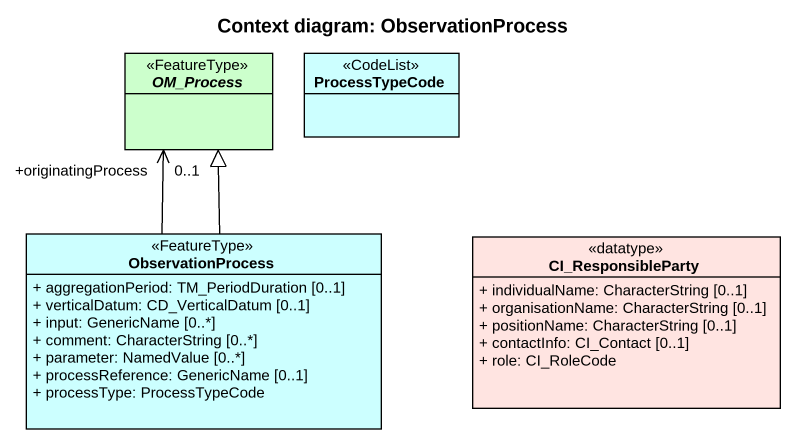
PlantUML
@startuml
title Context diagram: ObservationProcess
hide circle
hide empty members
skinparam classAttributeIconSize 0
abstract class OM_Process <<FeatureType>> #CCFFCC
class ProcessTypeCode <<CodeList>> #CCFFFF
class ObservationProcess <<FeatureType>> #CCFFFF {
  + aggregationPeriod: TM_PeriodDuration [0..1]
  + verticalDatum: CD_VerticalDatum [0..1]
  + input: GenericName [0..*]
  + comment: CharacterString [0..*]
  + parameter: NamedValue [0..*]
  + processReference: GenericName [0..1]
  + processType: ProcessTypeCode
}
class CI_ResponsibleParty <<datatype>> #FFE4E1 {
  + individualName: CharacterString [0..1]
  + organisationName: CharacterString [0..1]
  + positionName: CharacterString [0..1]
  + contactInfo: CI_Contact [0..1]
  + role: CI_RoleCode
}
ObservationProcess -up-|> OM_Process
ObservationProcess -up-> "+originatingProcess\n0..1" OM_Process
@enduml
